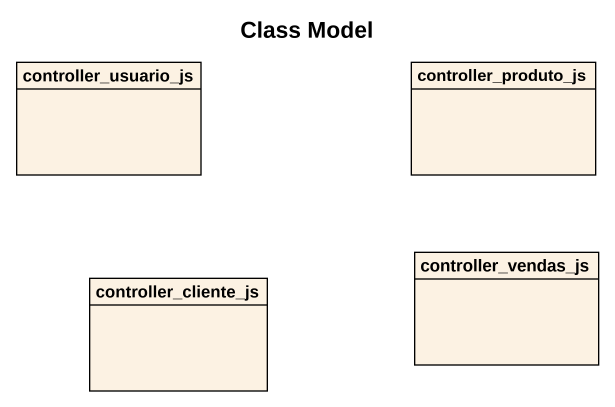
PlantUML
@startuml
title Class Model
hide circle
hide empty members
class controller_usuario_js
class controller_produto_js
class controller_vendas_js
class controller_cliente_js
@enduml
